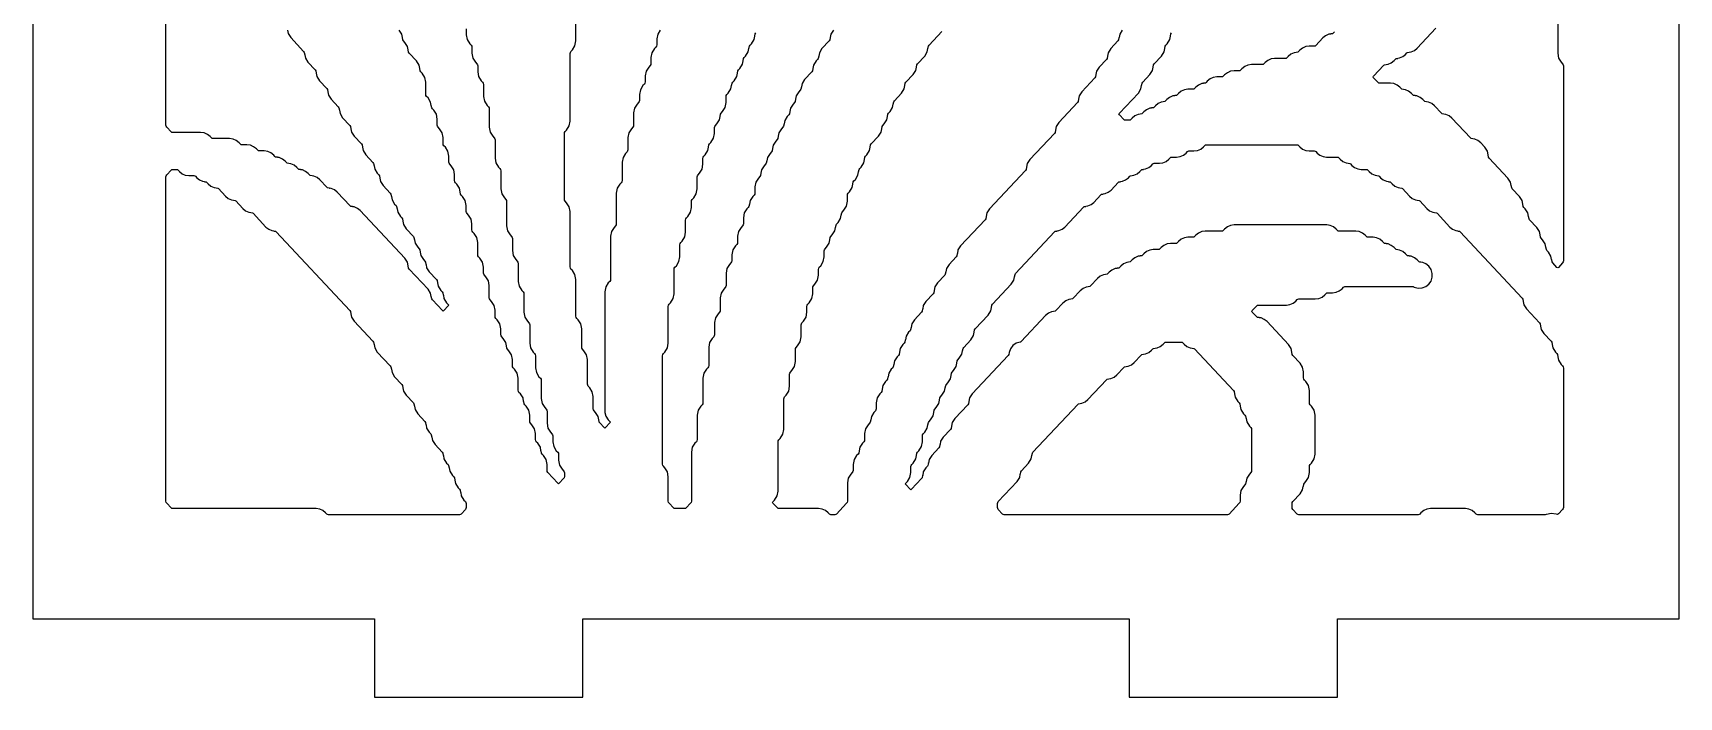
# Model space of a CAD drawing. Header units: millimetres. Extents: x 10 to 410, y 18 to 283.
# Drawn here: x 79 to 142.3, y 21 to 46.5 of the extents above; entities that cross this region are included whole.
import ezdxf

# ---------------------------------------------------------------- set-up
doc = ezdxf.new("R2010")
doc.units = ezdxf.units.MM
doc.layers.add('CUT', color=1, linetype='Continuous')

msp = doc.modelspace()

# ---------------------------------------------------------------- linework, layer by layer
at = {"layer": 'CUT'}
for points in [[(121.134, 21), (129.134, 21), (129.134, 24), (142.2679, 24), (142.2679, 144), (129.134, 144), (129.134, 147), (121.134, 147), (121.134, 144), (100.134, 144), (100.134, 147), (92.134, 147), (92.134, 144), (79, 144), (79, 24), (92.134, 24), (92.134, 21), (100.134, 21), (100.134, 24), (121.134, 24)], [(113.3996, 31.4582), (113.4168, 31.5485), (113.4408, 31.5862), (113.4952, 31.6443), (113.5954, 31.8024), (113.6201, 31.9321), (113.6216, 31.9318), (113.6388, 32.0221), (113.6627, 32.0598), (113.7172, 32.1179), (113.8174, 32.276), (113.8421, 32.4056), (113.8436, 32.4054), (113.8608, 32.4956), (113.8847, 32.5334), (113.9391, 32.5915), (114.0393, 32.7496), (114.064, 32.8792), (114.0655, 32.8789), (114.0827, 32.9692), (114.1066, 33.007), (114.1611, 33.0651), (114.2613, 33.2232), (114.286, 33.3528), (114.2875, 33.3525), (114.3047, 33.4428), (114.3286, 33.4805), (114.3831, 33.5386), (114.4832, 33.6967), (114.5079, 33.8264), (114.5094, 33.8261), (114.5266, 33.9164), (114.5506, 33.9541), (114.605, 34.0122), (114.7052, 34.1703), (114.7299, 34.2999), (114.7314, 34.2997), (114.7486, 34.3899), (114.7725, 34.4277), (115.0489, 34.7226), (115.1491, 34.8807), (115.1738, 35.0103), (115.1753, 35.01), (115.1925, 35.1003), (115.2164, 35.138), (115.7148, 35.6697), (115.815, 35.8278), (115.8397, 35.9574), (115.8412, 35.9572), (115.8584, 36.0474), (115.8823, 36.0852), (116.6027, 36.8536), (116.7028, 37.0117), (116.7275, 37.1414), (116.729, 37.1411), (116.7462, 37.2314), (116.7701, 37.2691), (118.2682, 38.8673), (118.2935, 38.8878), (118.3595, 38.8968), (118.359, 38.9007), (118.4315, 38.9106), (118.5562, 38.9646), (118.6617, 39.0502), (119.378, 39.8144), (119.4033, 39.8349), (119.4693, 39.844), (119.4688, 39.8478), (119.5413, 39.8578), (119.666, 39.9118), (119.7715, 39.9974), (120.0439, 40.288), (120.0692, 40.3085), (120.1352, 40.3175), (120.1347, 40.3214), (120.2072, 40.3314), (120.3319, 40.3854), (120.4374, 40.4709), (120.7098, 40.7616), (120.7351, 40.7821), (120.8011, 40.7911), (120.8005, 40.795), (120.8731, 40.8049), (120.9977, 40.8589), (121.1033, 40.9445), (121.1537, 40.9984), (121.179, 41.0188), (121.245, 41.0279), (121.2445, 41.0318), (121.317, 41.0417), (121.4417, 41.0957), (121.5472, 41.1813), (121.5976, 41.2351), (121.6229, 41.2556), (121.6889, 41.2647), (121.6884, 41.2686), (121.7609, 41.2785), (121.8856, 41.3325), (121.9911, 41.4181), (122.0416, 41.4719), (122.0668, 41.4924), (122.099, 41.4968), (122.2922, 41.4968), (122.4268, 41.5153), (122.5514, 41.5693), (122.657, 41.6549), (122.7074, 41.7087), (122.7327, 41.7292), (122.7649, 41.7336), (122.9581, 41.7336), (123.0927, 41.7521), (123.2173, 41.8061), (123.3228, 41.8917), (123.3733, 41.9455), (123.3986, 41.966), (123.4308, 41.9704), (123.6239, 41.9704), (123.7585, 41.9889), (123.8832, 42.0429), (123.9887, 42.1285), (124.0392, 42.1823), (124.0644, 42.2028), (124.0967, 42.2072), (127.5798, 42.2072), (127.612, 42.2028), (127.6372, 42.1823), (127.6877, 42.1285), (127.7932, 42.0429), (127.9179, 41.9889), (128.0525, 41.9704), (128.2456, 41.9704), (128.2779, 41.966), (128.3031, 41.9455), (128.3536, 41.8917), (128.4591, 41.8061), (128.5838, 41.7521), (128.7184, 41.7336), (129.1335, 41.7336), (129.1657, 41.7292), (129.1909, 41.7087), (129.2414, 41.6549), (129.3469, 41.5693), (129.4716, 41.5153), (129.5441, 41.5053), (129.5436, 41.5015), (129.6096, 41.4924), (129.6349, 41.4719), (129.6853, 41.4181), (129.7908, 41.3325), (129.9155, 41.2785), (130.0501, 41.26), (130.2433, 41.26), (130.2755, 41.2556), (130.3007, 41.2351), (130.3512, 41.1813), (130.4567, 41.0957), (130.5814, 41.0417), (130.6539, 41.0318), (130.6534, 41.0279), (130.7194, 41.0188), (130.7447, 40.9984), (130.7951, 40.9445), (130.9006, 40.8589), (131.0253, 40.8049), (131.0978, 40.795), (131.0973, 40.7911), (131.1633, 40.7821), (131.1886, 40.7616), (131.239, 40.7077), (131.3446, 40.6222), (131.4692, 40.5681), (131.5418, 40.5582), (131.5412, 40.5543), (131.6072, 40.5453), (131.6325, 40.5248), (131.9049, 40.2342), (132.0104, 40.1486), (132.1351, 40.0946), (132.2076, 40.0846), (132.2071, 40.0807), (132.2731, 40.0717), (132.2984, 40.0512), (132.5708, 39.7606), (132.6763, 39.675), (132.801, 39.621), (132.8735, 39.611), (132.873, 39.6072), (132.939, 39.5981), (132.9643, 39.5776), (133.4586, 39.0502), (133.5642, 38.9646), (133.6888, 38.9106), (133.7614, 38.9007), (133.7608, 38.8968), (133.8268, 38.8878), (133.8521, 38.8673), (136.238, 36.322), (136.2619, 36.2842), (136.2791, 36.1939), (136.2806, 36.1942), (136.3053, 36.0646), (136.4055, 35.9065), (136.9039, 35.3748), (136.9278, 35.3371), (136.945, 35.2468), (136.9465, 35.2471), (136.9712, 35.1174), (137.0714, 34.9594), (137.3478, 34.6645), (137.3717, 34.6267), (137.3889, 34.5364), (137.3904, 34.5367), (137.4151, 34.4071), (137.5153, 34.249), (137.5698, 34.1909), (137.5937, 34.1531), (137.6109, 34.0629), (137.6124, 34.0632), (137.6371, 33.9335), (137.7373, 33.7754), (137.7917, 33.7173), (137.8157, 33.6796), (137.824, 33.6357), (137.824, 28.284), (137.8157, 28.2401), (137.7917, 28.2023), (137.6301, 28.0299), (137.6008, 28.0075), (137.5382, 28.0287), (137.3571, 28.0548), (137.1788, 28.014), (137.1569, 28.0045), (137.124, 28), (134.5288, 28), (134.4965, 28.0044), (134.4713, 28.0249), (134.4208, 28.0787), (134.3153, 28.1643), (134.1906, 28.2183), (134.056, 28.2368), (132.7136, 28.2368), (132.579, 28.2183), (132.4544, 28.1643), (132.3488, 28.0787), (132.2984, 28.0249), (132.2731, 28.0044), (132.2409, 28), (127.648, 28), (127.6158, 28.0044), (127.5905, 28.0249), (127.4242, 28.2023), (127.4003, 28.2401), (127.3919, 28.284), (127.3919, 28.4264), (127.4003, 28.4703), (127.4242, 28.508), (127.7006, 28.8029), (127.8008, 28.961), (127.8255, 29.0906), (127.827, 29.0904), (127.8442, 29.1806), (127.8681, 29.2184), (127.9226, 29.2765), (128.0228, 29.4346), (128.0578, 29.6184), (128.0578, 29.8471), (128.0662, 29.891), (128.0901, 29.9287), (128.1446, 29.9868), (128.2447, 30.1449), (128.2798, 30.3288), (128.2798, 31.8277), (128.2447, 32.0115), (128.1446, 32.1696), (128.0901, 32.2277), (128.0662, 32.2655), (128.0578, 32.3094), (128.0578, 32.7748), (128.0228, 32.9587), (127.9226, 33.1168), (127.8681, 33.1749), (127.8442, 33.2126), (127.8358, 33.2565), (127.8358, 33.4852), (127.8008, 33.669), (127.7006, 33.8271), (127.4242, 34.122), (127.4003, 34.1598), (127.3831, 34.25), (127.3816, 34.2497), (127.3569, 34.3794), (127.2567, 34.5375), (126.4303, 35.4191), (126.3248, 35.5047), (126.2001, 35.5587), (126.1276, 35.5687), (126.1281, 35.5725), (126.0621, 35.5816), (126.0368, 35.6021), (125.864, 35.7864), (125.8451, 35.814), (125.864, 35.8415), (126.0368, 36.0258), (126.0621, 36.0463), (126.0943, 36.0507), (127.1753, 36.0507), (127.3099, 36.0692), (127.4346, 36.1232), (127.5401, 36.2088), (127.5905, 36.2626), (127.6158, 36.2831), (127.648, 36.2875), (128.2851, 36.2875), (128.4197, 36.306), (128.5444, 36.36), (128.6499, 36.4456), (128.7003, 36.4994), (128.7256, 36.5199), (128.7578, 36.5243), (128.951, 36.5243), (129.0856, 36.5428), (129.2102, 36.5968), (129.3158, 36.6824), (129.3662, 36.7362), (129.3915, 36.7567), (129.4237, 36.7611), (132.0489, 36.7611), (132.0646, 36.7511), (132.0907, 36.7398), (132.2369, 36.7013), (132.388, 36.7084), (132.5301, 36.7602), (132.6501, 36.8522), (132.7372, 36.9759), (132.7832, 37.12), (132.7842, 37.2712), (132.7398, 37.4158), (132.6542, 37.5405), (132.6452, 37.5502), (132.5396, 37.6358), (132.415, 37.6898), (132.3424, 37.6997), (132.343, 37.7036), (132.3313, 37.7052), (132.3067, 37.7046), (132.2828, 37.7079), (132.2517, 37.7331), (132.2012, 37.787), (132.0957, 37.8726), (131.971, 37.9266), (131.8985, 37.9365), (131.8991, 37.9404), (131.833, 37.9494), (131.8078, 37.9699), (131.7573, 38.0238), (131.6518, 38.1093), (131.5271, 38.1634), (131.4546, 38.1733), (131.4551, 38.1772), (131.3891, 38.1862), (131.3639, 38.2067), (131.3134, 38.2606), (131.2079, 38.3461), (131.0832, 38.4001), (131.0107, 38.4101), (131.0112, 38.414), (130.9452, 38.423), (130.9199, 38.4435), (130.8695, 38.4973), (130.764, 38.5829), (130.6393, 38.6369), (130.5047, 38.6554), (130.3115, 38.6554), (130.2793, 38.6598), (130.2541, 38.6803), (130.2036, 38.7341), (130.0981, 38.8197), (129.9734, 38.8737), (129.8388, 38.8922), (129.2017, 38.8922), (129.1695, 38.8966), (129.1443, 38.9171), (129.0938, 38.9709), (128.9883, 39.0565), (128.8636, 39.1105), (128.729, 39.129), (125.167, 39.129), (125.0324, 39.1105), (124.9077, 39.0565), (124.8022, 38.9709), (124.7517, 38.9171), (124.7265, 38.8966), (124.6943, 38.8922), (124.0572, 38.8922), (123.9226, 38.8737), (123.7979, 38.8197), (123.6924, 38.7341), (123.642, 38.6803), (123.6167, 38.6598), (123.5845, 38.6554), (123.3913, 38.6554), (123.2567, 38.6369), (123.1321, 38.5829), (123.0265, 38.4973), (122.9761, 38.4435), (122.9508, 38.423), (122.9186, 38.4186), (122.7254, 38.4186), (122.5908, 38.4001), (122.4662, 38.3461), (122.3607, 38.2606), (122.3102, 38.2067), (122.2849, 38.1862), (122.2527, 38.1818), (122.0596, 38.1818), (121.925, 38.1634), (121.8003, 38.1093), (121.6948, 38.0238), (121.6443, 37.9699), (121.6191, 37.9494), (121.553, 37.9404), (121.5536, 37.9365), (121.481, 37.9266), (121.3564, 37.8726), (121.2509, 37.787), (121.2004, 37.7331), (121.1751, 37.7127), (121.1091, 37.7036), (121.1097, 37.6997), (121.0371, 37.6898), (120.9125, 37.6358), (120.8069, 37.5502), (120.7565, 37.4964), (120.7312, 37.4759), (120.6652, 37.4668), (120.6657, 37.4629), (120.5932, 37.453), (120.4685, 37.399), (120.363, 37.3134), (120.3126, 37.2596), (120.2873, 37.2391), (120.2213, 37.23), (120.2218, 37.2262), (120.1493, 37.2162), (120.0246, 37.1622), (119.9191, 37.0766), (119.6467, 36.786), (119.6214, 36.7655), (119.5554, 36.7565), (119.5559, 36.7526), (119.4834, 36.7426), (119.3587, 36.6886), (119.2532, 36.603), (118.9808, 36.3124), (118.9555, 36.2919), (118.8895, 36.2829), (118.8901, 36.279), (118.8175, 36.2691), (118.6929, 36.2151), (118.5873, 36.1295), (118.3149, 35.8388), (118.2897, 35.8184), (118.2237, 35.8093), (118.2242, 35.8054), (118.1517, 35.7955), (118.027, 35.7415), (117.9215, 35.6559), (116.9832, 34.6549), (116.9579, 34.6344), (116.9443, 34.6326), (116.7957, 34.5879), (116.668, 34.4998), (116.5734, 34.3768), (116.5211, 34.2308), (116.5075, 34.1598), (116.4836, 34.122), (115.0974, 32.6432), (114.9972, 32.4851), (114.9725, 32.3555), (114.971, 32.3557), (114.9538, 32.2655), (114.9299, 32.2277), (114.4315, 31.696), (114.3313, 31.5379), (114.3066, 31.4083), (114.3051, 31.4086), (114.2879, 31.3183), (114.264, 31.2806), (113.9876, 30.9857), (113.8874, 30.8276), (113.8627, 30.6979), (113.8612, 30.6982), (113.844, 30.608), (113.8201, 30.5702), (113.5437, 30.2753), (113.4435, 30.1172), (113.4188, 29.9876), (113.4173, 29.9879), (113.4001, 29.8976), (113.3762, 29.8599), (113.3217, 29.8017), (113.2215, 29.6437), (113.1968, 29.514), (113.1953, 29.5143), (113.1781, 29.424), (113.1542, 29.3863), (112.7706, 28.977), (112.7426, 28.9556), (112.7146, 28.977), (112.5464, 29.1564), (112.5275, 29.1839), (112.5464, 29.2115), (112.6074, 29.2765), (112.7076, 29.4346), (112.7426, 29.6184), (112.7426, 29.8471), (112.751, 29.891), (112.7749, 29.9287), (112.8293, 29.9868), (112.9295, 30.1449), (112.9542, 30.2746), (112.9557, 30.2743), (112.9729, 30.3646), (112.9968, 30.4023), (113.0513, 30.4604), (113.1515, 30.6185), (113.1865, 30.8024), (113.1865, 31.031), (113.1949, 31.0749), (113.2188, 31.1127), (113.2733, 31.1708), (113.3734, 31.3289), (113.3981, 31.4585)], [(86.0395, 40.5543), (86.1055, 40.5453), (86.1308, 40.5248), (86.4032, 40.2342), (86.5087, 40.1486), (86.6334, 40.0946), (86.7059, 40.0846), (86.7054, 40.0807), (86.7714, 40.0717), (86.7967, 40.0512), (87.0691, 39.7606), (87.1746, 39.675), (87.2993, 39.621), (87.3718, 39.611), (87.3713, 39.6072), (87.4373, 39.5981), (87.4625, 39.5776), (87.9569, 39.0502), (88.0624, 38.9646), (88.1871, 38.9106), (88.2596, 38.9007), (88.2591, 38.8968), (88.3251, 38.8878), (88.3504, 38.8673), (91.1802, 35.8484), (91.2041, 35.8106), (91.2213, 35.7204), (91.2228, 35.7207), (91.2475, 35.591), (91.3477, 35.4329), (92.0681, 34.6645), (92.092, 34.6267), (92.1092, 34.5364), (92.1107, 34.5367), (92.1354, 34.4071), (92.2356, 34.249), (92.7339, 33.7173), (92.7579, 33.6796), (92.7751, 33.5893), (92.7766, 33.5896), (92.8013, 33.4599), (92.9014, 33.3018), (93.1779, 33.007), (93.2018, 32.9692), (93.219, 32.8789), (93.2205, 32.8792), (93.2452, 32.7496), (93.3454, 32.5915), (93.6218, 32.2966), (93.6457, 32.2588), (93.6629, 32.1686), (93.6644, 32.1689), (93.6891, 32.0392), (93.7893, 31.8811), (94.0657, 31.5862), (94.0896, 31.5485), (94.1068, 31.4582), (94.1083, 31.4585), (94.133, 31.3289), (94.2332, 31.1708), (94.2877, 31.1127), (94.3116, 31.0749), (94.3288, 30.9846), (94.3303, 30.9849), (94.355, 30.8553), (94.4552, 30.6972), (94.7316, 30.4023), (94.7555, 30.3646), (94.7727, 30.2743), (94.7742, 30.2746), (94.7989, 30.1449), (94.8991, 29.9868), (94.9535, 29.9287), (94.9775, 29.891), (94.9947, 29.8007), (94.9961, 29.801), (95.0208, 29.6714), (95.121, 29.5133), (95.1755, 29.4552), (95.1994, 29.4174), (95.2166, 29.3271), (95.2181, 29.3274), (95.2428, 29.1978), (95.343, 29.0397), (95.3975, 28.9816), (95.4214, 28.9438), (95.4386, 28.8536), (95.4401, 28.8538), (95.4648, 28.7242), (95.5649, 28.5661), (95.6194, 28.508), (95.6433, 28.4703), (95.6517, 28.4264), (95.6517, 28.284), (95.6433, 28.2401), (95.6194, 28.2023), (95.4531, 28.0249), (95.4278, 28.0044), (95.3956, 28), (90.3588, 28), (90.3266, 28.0044), (90.3013, 28.0249), (90.2509, 28.0787), (90.1453, 28.1643), (90.0207, 28.2183), (89.8861, 28.2368), (84.3659, 28.2368), (84.3337, 28.2412), (84.3084, 28.2617), (84.1421, 28.4391), (84.1182, 28.4769), (84.1098, 28.5208), (84.1098, 40.976), (84.1182, 41.0199), (84.1421, 41.0577), (84.3084, 41.2351), (84.3337, 41.2556), (84.3659, 41.26), (84.5196, 41.26), (84.5518, 41.2556), (84.5771, 41.2351), (84.6275, 41.1813), (84.733, 41.0957), (84.8577, 41.0417), (84.9923, 41.0233), (85.1855, 41.0233), (85.2177, 41.0188), (85.2429, 40.9984), (85.2934, 40.9445), (85.3989, 40.8589), (85.5236, 40.8049), (85.5961, 40.795), (85.5956, 40.7911), (85.6616, 40.7821), (85.6869, 40.7616), (85.7373, 40.7077), (85.8428, 40.6222), (85.9675, 40.5681), (86.04, 40.5582)], [(119.2468, 32.2707), (119.3193, 32.2806), (119.444, 32.3346), (119.5495, 32.4202), (120.2659, 33.1844), (120.2911, 33.2049), (120.3572, 33.2139), (120.3566, 33.2178), (120.4291, 33.2278), (120.5538, 33.2818), (120.6593, 33.3674), (120.9318, 33.658), (120.957, 33.6785), (121.023, 33.6875), (121.0225, 33.6914), (121.095, 33.7013), (121.2197, 33.7553), (121.3252, 33.8409), (121.5976, 34.1316), (121.6229, 34.152), (121.6889, 34.1611), (121.6884, 34.165), (121.7609, 34.1749), (121.8856, 34.2289), (121.9911, 34.3145), (122.0416, 34.3683), (122.0668, 34.3888), (122.1328, 34.3979), (122.1323, 34.4017), (122.2048, 34.4117), (122.3295, 34.4657), (122.435, 34.5513), (122.4855, 34.6051), (122.5107, 34.6256), (122.5429, 34.63), (123.1406, 34.63), (123.1728, 34.6256), (123.198, 34.6051), (123.2485, 34.5513), (123.354, 34.4657), (123.4787, 34.4117), (123.5512, 34.4017), (123.5507, 34.3979), (123.6167, 34.3888), (123.642, 34.3683), (125.14, 32.7702), (125.164, 32.7324), (125.1812, 32.6421), (125.1827, 32.6424), (125.2074, 32.5128), (125.3075, 32.3547), (125.362, 32.2966), (125.3859, 32.2588), (125.4031, 32.1686), (125.4046, 32.1689), (125.4293, 32.0392), (125.5295, 31.8811), (125.584, 31.823), (125.6079, 31.7853), (125.6251, 31.695), (125.6266, 31.6953), (125.6513, 31.5656), (125.7515, 31.4076), (125.8059, 31.3495), (125.8298, 31.3117), (125.8382, 31.2678), (125.8382, 29.7047), (125.8298, 29.6608), (125.8059, 29.6231), (125.7515, 29.565), (125.6513, 29.4069), (125.6266, 29.2772), (125.6251, 29.2775), (125.6079, 29.1872), (125.584, 29.1495), (125.5295, 29.0914), (125.4293, 28.9333), (125.3943, 28.7494), (125.3943, 28.5208), (125.3859, 28.4769), (125.362, 28.4391), (124.9737, 28.0249), (124.9485, 28.0044), (124.9162, 28), (116.3281, 28), (116.2959, 28.0044), (116.2706, 28.0249), (116.1043, 28.2023), (116.0803, 28.2401), (116.072, 28.284), (116.072, 28.4264), (116.0803, 28.4703), (116.1043, 28.508), (116.8246, 29.2765), (116.9248, 29.4346), (116.9495, 29.5642), (116.951, 29.5639), (116.9682, 29.6542), (116.9921, 29.6919), (117.2685, 29.9868), (117.3687, 30.1449), (117.3934, 30.2746), (117.3949, 30.2743), (117.4121, 30.3646), (117.436, 30.4023), (119.1561, 32.2373), (119.1813, 32.2577), (119.2474, 32.2668)]]:
    msp.add_lwpolyline(points, close=True, dxfattribs=at)
for points in [[(88.7813, 46.6128), (88.806, 46.4832), (88.9062, 46.3251), (89.4045, 45.7934), (89.4285, 45.7557), (89.4457, 45.6654), (89.4472, 45.6657), (89.4719, 45.536), (89.572, 45.378), (89.8485, 45.0831), (89.8724, 45.0453), (89.8896, 44.955), (89.8911, 44.9553), (89.9158, 44.8257), (90.016, 44.6676), (90.2924, 44.3727), (90.3163, 44.335), (90.3335, 44.2447), (90.335, 44.245), (90.3597, 44.1153), (90.4599, 43.9572), (90.7363, 43.6623), (90.7602, 43.6246), (90.7774, 43.5343), (90.7789, 43.5346), (90.8036, 43.405), (90.9038, 43.2469), (91.1802, 42.952), (91.2041, 42.9142), (91.2213, 42.824), (91.2228, 42.8243), (91.2475, 42.6946), (91.3477, 42.5365), (91.6241, 42.2416), (91.6481, 42.2039), (91.6653, 42.1136), (91.6668, 42.1139), (91.6915, 41.9843), (91.7916, 41.8262), (92.0681, 41.5313), (92.092, 41.4935), (92.1092, 41.4032), (92.1107, 41.4035), (92.1354, 41.2739), (92.2356, 41.1158), (92.29, 41.0577), (92.3139, 41.0199), (92.3311, 40.9297), (92.3326, 40.93), (92.3573, 40.8003), (92.4575, 40.6422), (92.7339, 40.3473), (92.7579, 40.3096), (92.7751, 40.2193), (92.7766, 40.2196), (92.8013, 40.09), (92.9014, 39.9319), (92.9559, 39.8738), (92.9798, 39.836), (92.997, 39.7457), (92.9985, 39.746), (93.0232, 39.6164), (93.1234, 39.4583), (93.1779, 39.4002), (93.2018, 39.3624), (93.219, 39.2722), (93.2205, 39.2725), (93.2452, 39.1428), (93.3454, 38.9847), (93.6218, 38.6898), (93.6457, 38.6521), (93.6629, 38.5618), (93.6644, 38.5621), (93.6891, 38.4325), (93.7893, 38.2744), (93.8437, 38.2163), (93.8677, 38.1785), (93.8849, 38.0882), (93.8864, 38.0885), (93.9111, 37.9589), (94.0112, 37.8008), (94.0657, 37.7427), (94.0896, 37.7049), (94.1068, 37.6147), (94.1083, 37.6149), (94.133, 37.4853), (94.2332, 37.3272), (94.5096, 37.0323), (94.5335, 36.9946), (94.5507, 36.9043), (94.5522, 36.9046), (94.5769, 36.775), (94.6771, 36.6169), (94.7316, 36.5588), (94.7555, 36.521), (94.7727, 36.4307), (94.7742, 36.431), (94.7989, 36.3014), (94.8991, 36.1433), (94.96, 36.0783), (94.9789, 36.0507), (94.96, 36.0232), (94.7919, 35.8438), (94.7639, 35.8224), (94.7358, 35.8438), (94.3522, 36.2531), (94.3283, 36.2908), (94.3111, 36.3811), (94.3096, 36.3808), (94.2849, 36.5105), (94.1847, 36.6686), (93.4644, 37.437), (93.4405, 37.4748), (93.4233, 37.565), (93.4218, 37.5648), (93.3971, 37.6944), (93.2969, 37.8525), (91.5826, 39.6813), (91.4771, 39.7669), (91.3524, 39.8209), (91.2799, 39.8308), (91.2804, 39.8347), (91.2144, 39.8437), (91.1892, 39.8642), (90.6948, 40.3916), (90.5893, 40.4772), (90.4646, 40.5312), (90.3921, 40.5412), (90.3926, 40.545), (90.3266, 40.5541), (90.3013, 40.5746), (90.0289, 40.8652), (89.9234, 40.9508), (89.7987, 41.0048), (89.7262, 41.0147), (89.7267, 41.0186), (89.6607, 41.0277), (89.6355, 41.0482), (89.585, 41.102), (89.4795, 41.1876), (89.3548, 41.2416), (89.2823, 41.2515), (89.2828, 41.2554), (89.2168, 41.2645), (89.1915, 41.2849), (89.1411, 41.3388), (89.0355, 41.4244), (88.9109, 41.4784), (88.8384, 41.4883), (88.8389, 41.4922), (88.7729, 41.5012), (88.7476, 41.5217), (88.6971, 41.5756), (88.5916, 41.6611), (88.467, 41.7152), (88.3944, 41.7251), (88.395, 41.729), (88.3289, 41.738), (88.3037, 41.7585), (88.2532, 41.8123), (88.1477, 41.8979), (88.023, 41.9519), (87.8884, 41.9704), (87.6953, 41.9704), (87.6631, 41.9748), (87.6378, 41.9953), (87.5873, 42.0491), (87.4818, 42.1347), (87.3572, 42.1887), (87.2226, 42.2072), (87.0294, 42.2072), (86.9972, 42.2116), (86.9719, 42.2321), (86.9215, 42.2859), (86.8159, 42.3715), (86.6913, 42.4255), (86.5567, 42.444), (85.9196, 42.444), (85.8874, 42.4484), (85.8621, 42.4689), (85.8117, 42.5227), (85.7061, 42.6083), (85.5815, 42.6623), (85.4469, 42.6808), (84.3659, 42.6808), (84.3337, 42.6852), (84.3084, 42.7057), (84.1421, 42.8831), (84.1182, 42.9209), (84.1098, 42.9648), (84.1098, 51.6314)], [(137.6021, 49.1131), (137.6021, 45.7199), (137.6371, 45.536), (137.7373, 45.378), (137.7917, 45.3199), (137.8157, 45.2821), (137.824, 45.2382), (137.824, 37.7555), (137.8157, 37.7116), (137.7917, 37.6738), (137.6301, 37.5014), (137.6021, 37.4799), (137.574, 37.5014), (137.4124, 37.6738), (137.3885, 37.7116), (137.3713, 37.8018), (137.3698, 37.8015), (137.3451, 37.9312), (137.2449, 38.0893), (137.1904, 38.1474), (137.1665, 38.1851), (137.1493, 38.2754), (137.1478, 38.2751), (137.1231, 38.4048), (137.0229, 38.5628), (136.9685, 38.6209), (136.9446, 38.6587), (136.9274, 38.749), (136.9259, 38.7487), (136.9012, 38.8783), (136.801, 39.0364), (136.5246, 39.3313), (136.5006, 39.3691), (136.4834, 39.4593), (136.4819, 39.459), (136.4572, 39.5887), (136.3571, 39.7468), (136.3026, 39.8049), (136.2787, 39.8426), (136.2615, 39.9329), (136.26, 39.9326), (136.2353, 40.0623), (136.1351, 40.2204), (135.8587, 40.5152), (135.8348, 40.553), (135.8176, 40.6433), (135.8161, 40.643), (135.7914, 40.7726), (135.6912, 40.9307), (134.9708, 41.6992), (134.9469, 41.7369), (134.9297, 41.8272), (134.9282, 41.8269), (134.9035, 41.9566), (134.8033, 42.1146), (134.6428, 42.2859), (134.5373, 42.3715), (134.4126, 42.4255), (134.3401, 42.4355), (134.3406, 42.4393), (134.2746, 42.4484), (134.2493, 42.4689), (133.533, 43.2331), (133.4275, 43.3186), (133.3028, 43.3727), (133.2303, 43.3826), (133.2308, 43.3865), (133.1648, 43.3955), (133.1395, 43.416), (132.8671, 43.7066), (132.7616, 43.7922), (132.6369, 43.8462), (132.5644, 43.8562), (132.5649, 43.8601), (132.4989, 43.8691), (132.4737, 43.8896), (132.4232, 43.9434), (132.3177, 44.029), (132.193, 44.083), (132.1205, 44.093), (132.121, 44.0968), (132.055, 44.1059), (132.0297, 44.1264), (131.9793, 44.1802), (131.8738, 44.2658), (131.7491, 44.3198), (131.6766, 44.3298), (131.6771, 44.3336), (131.6111, 44.3427), (131.5858, 44.3632), (131.5354, 44.417), (131.4298, 44.5026), (131.3052, 44.5566), (131.1706, 44.5751), (130.7554, 44.5751), (130.7232, 44.5795), (130.698, 44.5999), (130.5252, 44.7843), (130.5062, 44.8118), (130.5252, 44.8394), (130.9199, 45.2605), (130.9452, 45.281), (131.0112, 45.29), (131.0107, 45.2939), (131.0832, 45.3039), (131.2079, 45.3579), (131.3134, 45.4435), (131.3639, 45.4973), (131.3891, 45.5178), (131.4551, 45.5268), (131.4546, 45.5307), (131.5271, 45.5407), (131.6518, 45.5947), (131.7573, 45.6803), (131.8078, 45.7341), (131.833, 45.7546), (131.8991, 45.7636), (131.8985, 45.7675), (131.971, 45.7774), (132.0957, 45.8315), (132.2012, 45.917), (132.9176, 46.6812)], [(103.1116, 46.6136), (103.0114, 46.4555), (102.9764, 46.2716), (102.9764, 46.043), (102.968, 45.9991), (102.9441, 45.9613), (102.8896, 45.9032), (102.7894, 45.7451), (102.7544, 45.5613), (102.7544, 45.3326), (102.746, 45.2887), (102.7221, 45.251), (102.6677, 45.1929), (102.5675, 45.0348), (102.5324, 44.8509), (102.5324, 44.6223), (102.5241, 44.5784), (102.5002, 44.5406), (102.4457, 44.4825), (102.3455, 44.3244), (102.3105, 44.1406), (102.3105, 43.9119), (102.3021, 43.868), (102.2782, 43.8303), (102.2237, 43.7721), (102.1236, 43.6141), (102.0885, 43.4302), (102.0885, 42.9648), (102.0802, 42.9209), (102.0562, 42.8831), (102.0018, 42.825), (101.9016, 42.6669), (101.8666, 42.4831), (101.8666, 42.0176), (101.8582, 41.9737), (101.8343, 41.936), (101.7798, 41.8779), (101.6796, 41.7198), (101.6446, 41.5359), (101.6446, 40.8337), (101.6362, 40.7898), (101.6123, 40.752), (101.5579, 40.6939), (101.4577, 40.5358), (101.4226, 40.352), (101.4226, 39.1762), (101.4143, 39.1323), (101.3904, 39.0945), (101.3359, 39.0364), (101.2357, 38.8783), (101.2007, 38.6945), (101.2007, 37.0451), (101.1923, 37.0012), (101.1684, 36.9634), (101.1139, 36.9053), (101.0138, 36.7472), (100.9787, 36.5634), (100.9787, 32.0254), (100.9795, 32.0254), (100.9765, 31.9303), (101.02, 31.7802), (101.1078, 31.6509), (101.1749, 31.5793), (101.1938, 31.5518), (101.1749, 31.5243), (101.0068, 31.3449), (100.9787, 31.3234), (100.9507, 31.3449), (100.7826, 31.5243), (100.7624, 31.5536), (100.7624, 31.5848), (100.7274, 31.7687), (100.6272, 31.9268), (100.5671, 31.9909), (100.5432, 32.0287), (100.5348, 32.0726), (100.5348, 32.538), (100.4998, 32.7219), (100.3996, 32.88), (100.3451, 32.9381), (100.3212, 32.9758), (100.3129, 33.0197), (100.3129, 33.9587), (100.2778, 34.1426), (100.1776, 34.3007), (100.1232, 34.3588), (100.0993, 34.3965), (100.0909, 34.4404), (100.0909, 35.1427), (100.0559, 35.3265), (99.9557, 35.4846), (99.9012, 35.5427), (99.8773, 35.5805), (99.8689, 35.6244), (99.8689, 37.037), (99.8339, 37.2208), (99.7337, 37.3789), (99.6793, 37.437), (99.6553, 37.4748), (99.647, 37.5187), (99.647, 39.6416), (99.6119, 39.8255), (99.5118, 39.9836), (99.4573, 40.0417), (99.4334, 40.0794), (99.425, 40.1233), (99.425, 42.6336), (99.4334, 42.6775), (99.4573, 42.7152), (99.5118, 42.7733), (99.6119, 42.9314), (99.647, 43.1153), (99.647, 45.7118), (99.6553, 45.7557), (99.6793, 45.7934), (99.7337, 45.8515), (99.8339, 46.0096), (99.8689, 46.1935), (99.8689, 47.3693)], [(95.6517, 46.6589), (95.6517, 46.4303), (95.6867, 46.2464), (95.7869, 46.0883), (95.8414, 46.0302), (95.8653, 45.9925), (95.8737, 45.9486), (95.8737, 45.7199), (95.9087, 45.536), (96.0089, 45.378), (96.0633, 45.3199), (96.0873, 45.2821), (96.0956, 45.2382), (96.0956, 45.0095), (96.1306, 44.8257), (96.2308, 44.6676), (96.2853, 44.6095), (96.3092, 44.5717), (96.3176, 44.5278), (96.3176, 44.0624), (96.3526, 43.8785), (96.4528, 43.7205), (96.5073, 43.6623), (96.5312, 43.6246), (96.5395, 43.5807), (96.5395, 42.8785), (96.5746, 42.6946), (96.6747, 42.5365), (96.7292, 42.4784), (96.7531, 42.4407), (96.7615, 42.3968), (96.7615, 41.6945), (96.7965, 41.5107), (96.8967, 41.3526), (96.9512, 41.2945), (96.9751, 41.2567), (96.9835, 41.2128), (96.9835, 40.5106), (97.0185, 40.3267), (97.1187, 40.1687), (97.1731, 40.1106), (97.1971, 40.0728), (97.2054, 40.0289), (97.2054, 39.0899), (97.2404, 38.906), (97.3406, 38.7479), (97.3951, 38.6898), (97.419, 38.6521), (97.4274, 38.6082), (97.4274, 38.1427), (97.4624, 37.9589), (97.5626, 37.8008), (97.6171, 37.7427), (97.641, 37.7049), (97.6493, 37.661), (97.6493, 36.9588), (97.6844, 36.775), (97.7845, 36.6169), (97.839, 36.5588), (97.8629, 36.521), (97.8713, 36.4771), (97.8713, 35.7749), (97.9063, 35.591), (98.0065, 35.4329), (98.061, 35.3748), (98.0849, 35.3371), (98.0933, 35.2932), (98.0933, 34.5909), (98.1283, 34.4071), (98.2285, 34.249), (98.2829, 34.1909), (98.3069, 34.1531), (98.3152, 34.1092), (98.3152, 33.6438), (98.3502, 33.4599), (98.4504, 33.3018), (98.5049, 33.2437), (98.5288, 33.206), (98.5372, 33.1621), (98.5372, 32.4599), (98.5722, 32.276), (98.6724, 32.1179), (98.7268, 32.0598), (98.7508, 32.0221), (98.7591, 31.9782), (98.7591, 31.5127), (98.7942, 31.3289), (98.8943, 31.1708), (98.9488, 31.1127), (98.9727, 31.0749), (98.9811, 31.031), (98.9811, 30.8024), (99.0161, 30.6185), (99.1163, 30.4604), (99.1708, 30.4023), (99.1947, 30.3646), (99.2031, 30.3207), (99.2031, 30.092), (99.2381, 29.9081), (99.3383, 29.75), (99.3927, 29.6919), (99.4166, 29.6542), (99.425, 29.6103), (99.425, 29.4679), (99.4166, 29.424), (99.3927, 29.3863), (99.2311, 29.2138), (99.2031, 29.1923), (99.175, 29.2138), (98.7914, 29.6231), (98.7675, 29.6608), (98.7591, 29.7047), (98.7591, 29.9334), (98.7241, 30.1172), (98.6239, 30.2753), (98.5695, 30.3334), (98.5455, 30.3712), (98.5283, 30.4614), (98.5268, 30.4612), (98.5021, 30.5908), (98.402, 30.7489), (98.3475, 30.807), (98.3236, 30.8447), (98.3152, 30.8886), (98.3152, 31.1173), (98.2802, 31.3012), (98.18, 31.4593), (98.1255, 31.5174), (98.1016, 31.5551), (98.0933, 31.599), (98.0933, 31.8277), (98.0582, 32.0115), (97.958, 32.1696), (97.9036, 32.2277), (97.8797, 32.2655), (97.8625, 32.3557), (97.861, 32.3555), (97.8363, 32.4851), (97.7361, 32.6432), (97.6816, 32.7013), (97.6577, 32.739), (97.6493, 32.7829), (97.6493, 33.2484), (97.6143, 33.4322), (97.5141, 33.5903), (97.4597, 33.6484), (97.4357, 33.6862), (97.4274, 33.7301), (97.4274, 33.9587), (97.3923, 34.1426), (97.2922, 34.3007), (97.2377, 34.3588), (97.2138, 34.3965), (97.1966, 34.4868), (97.1951, 34.4865), (97.1704, 34.6162), (97.0702, 34.7743), (97.0157, 34.8324), (96.9918, 34.8701), (96.9835, 34.914), (96.9835, 35.1427), (96.9484, 35.3265), (96.8482, 35.4846), (96.7938, 35.5427), (96.7699, 35.5805), (96.7615, 35.6244), (96.7615, 35.853), (96.7265, 36.0369), (96.6263, 36.195), (96.5718, 36.2531), (96.5479, 36.2908), (96.5395, 36.3347), (96.5395, 36.8002), (96.5045, 36.984), (96.4043, 37.1421), (96.3499, 37.2002), (96.3259, 37.238), (96.3176, 37.2819), (96.3176, 37.5105), (96.2825, 37.6944), (96.1824, 37.8525), (96.1279, 37.9106), (96.104, 37.9483), (96.0956, 37.9922), (96.0956, 38.4577), (96.0606, 38.6415), (95.9604, 38.7996), (95.9059, 38.8577), (95.882, 38.8955), (95.8737, 38.9394), (95.8737, 39.168), (95.8386, 39.3519), (95.7384, 39.51), (95.684, 39.5681), (95.6601, 39.6058), (95.6517, 39.6497), (95.6517, 39.8784), (95.6167, 40.0623), (95.5165, 40.2204), (95.462, 40.2785), (95.4381, 40.3162), (95.4209, 40.4065), (95.4194, 40.4062), (95.3947, 40.5358), (95.2945, 40.6939), (95.2401, 40.752), (95.2161, 40.7898), (95.2078, 40.8337), (95.2078, 41.0623), (95.1728, 41.2462), (95.0726, 41.4043), (95.0181, 41.4624), (94.9942, 41.5001), (94.9858, 41.544), (94.9858, 41.7727), (94.9508, 41.9566), (94.8506, 42.1146), (94.7961, 42.1727), (94.7722, 42.2105), (94.7639, 42.2544), (94.7639, 42.4831), (94.7288, 42.6669), (94.6287, 42.825), (94.5742, 42.8831), (94.5503, 42.9209), (94.5419, 42.9648), (94.5419, 43.1934), (94.5069, 43.3773), (94.4067, 43.5354), (94.3522, 43.5935), (94.3283, 43.6312), (94.3111, 43.7215), (94.3096, 43.7212), (94.2849, 43.8508), (94.1847, 44.0089), (94.1303, 44.067), (94.1063, 44.1048), (94.098, 44.1487), (94.098, 44.6141), (94.063, 44.798), (93.9628, 44.9561), (93.9083, 45.0142), (93.8844, 45.0519), (93.8672, 45.1422), (93.8657, 45.1419), (93.841, 45.2716), (93.7408, 45.4297), (93.4644, 45.7245), (93.4405, 45.7623), (93.4233, 45.8526), (93.4218, 45.8523), (93.3971, 45.9819), (93.2969, 46.14), (93.2424, 46.1981), (93.2185, 46.2359), (93.2013, 46.3261), (93.1998, 46.3259), (93.1751, 46.4555), (93.0749, 46.6136)], [(109.7704, 46.6136), (109.6702, 46.4555), (109.6455, 46.3259), (109.644, 46.3261), (109.6268, 46.2359), (109.6029, 46.1981), (109.3264, 45.9032), (109.2263, 45.7451), (109.2016, 45.6155), (109.2001, 45.6158), (109.1829, 45.5255), (109.159, 45.4878), (109.1045, 45.4297), (109.0043, 45.2716), (108.9796, 45.1419), (108.9781, 45.1422), (108.9609, 45.0519), (108.937, 45.0142), (108.6606, 44.7193), (108.5604, 44.5612), (108.5357, 44.4316), (108.5342, 44.4318), (108.517, 44.3416), (108.4931, 44.3038), (108.4386, 44.2457), (108.3384, 44.0876), (108.3137, 43.958), (108.3122, 43.9583), (108.295, 43.868), (108.2711, 43.8303), (108.2166, 43.7721), (108.1165, 43.6141), (108.0918, 43.4844), (108.0903, 43.4847), (108.0731, 43.3944), (108.0492, 43.3567), (107.9947, 43.2986), (107.8945, 43.1405), (107.8698, 43.0108), (107.8683, 43.0111), (107.8511, 42.9209), (107.8272, 42.8831), (107.7727, 42.825), (107.6725, 42.6669), (107.6478, 42.5373), (107.6464, 42.5376), (107.6292, 42.4473), (107.6052, 42.4095), (107.5508, 42.3514), (107.4506, 42.1933), (107.4259, 42.0637), (107.4244, 42.064), (107.4072, 41.9737), (107.3833, 41.936), (107.3288, 41.8779), (107.2286, 41.7198), (107.2039, 41.5901), (107.2024, 41.5904), (107.1852, 41.5001), (107.1613, 41.4624), (107.1069, 41.4043), (107.0067, 41.2462), (106.982, 41.1166), (106.9805, 41.1168), (106.9633, 41.0266), (106.9394, 40.9888), (106.8849, 40.9307), (106.7847, 40.7726), (106.7497, 40.5888), (106.7497, 40.3601), (106.7413, 40.3162), (106.7174, 40.2785), (106.6629, 40.2204), (106.5628, 40.0623), (106.5381, 39.9326), (106.5366, 39.9329), (106.5194, 39.8426), (106.4954, 39.8049), (106.441, 39.7468), (106.3408, 39.5887), (106.3058, 39.4048), (106.3058, 39.1762), (106.2974, 39.1323), (106.2735, 39.0945), (106.219, 39.0364), (106.1188, 38.8783), (106.0838, 38.6945), (106.0838, 38.4658), (106.0754, 38.4219), (106.0515, 38.3842), (105.9971, 38.3261), (105.8969, 38.168), (105.8618, 37.9841), (105.8618, 37.7555), (105.8535, 37.7116), (105.8296, 37.6738), (105.7751, 37.6157), (105.6749, 37.4576), (105.6399, 37.2738), (105.6399, 36.8083), (105.6315, 36.7644), (105.6076, 36.7267), (105.5531, 36.6686), (105.453, 36.5105), (105.4179, 36.3266), (105.4179, 35.8612), (105.4096, 35.8173), (105.3856, 35.7795), (105.3312, 35.7214), (105.231, 35.5633), (105.196, 35.3795), (105.196, 34.914), (105.1876, 34.8701), (105.1637, 34.8324), (105.1092, 34.7743), (105.009, 34.6162), (104.974, 34.4323), (104.974, 33.7301), (104.9656, 33.6862), (104.9417, 33.6484), (104.8873, 33.5903), (104.7871, 33.4322), (104.752, 33.2484), (104.752, 32.3094), (104.7437, 32.2655), (104.7198, 32.2277), (104.6653, 32.1696), (104.5651, 32.0115), (104.5301, 31.8277), (104.5301, 30.8886), (104.5217, 30.8447), (104.4978, 30.807), (104.4433, 30.7489), (104.3432, 30.5908), (104.3081, 30.4069), (104.3081, 28.5208), (104.2998, 28.4769), (104.2758, 28.4391), (104.1095, 28.2617), (104.0843, 28.2412), (104.052, 28.2368), (103.6764, 28.2368), (103.6442, 28.2412), (103.6189, 28.2617), (103.4526, 28.4391), (103.4287, 28.4769), (103.4203, 28.5208), (103.4203, 29.4598), (103.3853, 29.6437), (103.2851, 29.8017), (103.2306, 29.8599), (103.2067, 29.8976), (103.1983, 29.9415), (103.1983, 34.1092), (103.2067, 34.1531), (103.2306, 34.1909), (103.2851, 34.249), (103.3853, 34.4071), (103.4203, 34.5909), (103.4203, 36.0035), (103.4287, 36.0474), (103.4526, 36.0852), (103.507, 36.1433), (103.6072, 36.3014), (103.6422, 36.4852), (103.6422, 37.4243), (103.6506, 37.4682), (103.6745, 37.5059), (103.729, 37.564), (103.8292, 37.7221), (103.8642, 37.906), (103.8642, 38.3714), (103.8726, 38.4153), (103.8965, 38.453), (103.951, 38.5111), (104.0511, 38.6692), (104.0862, 38.8531), (104.0862, 39.3185), (104.0945, 39.3624), (104.1185, 39.4002), (104.1729, 39.4583), (104.2731, 39.6164), (104.3081, 39.8002), (104.3081, 40.0289), (104.3165, 40.0728), (104.3404, 40.1106), (104.3949, 40.1687), (104.4951, 40.3267), (104.5301, 40.5106), (104.5301, 40.976), (104.5384, 41.0199), (104.5624, 41.0577), (104.6168, 41.1158), (104.717, 41.2739), (104.752, 41.4577), (104.752, 41.6864), (104.7604, 41.7303), (104.7843, 41.7681), (104.8388, 41.8262), (104.939, 41.9843), (104.9637, 42.1139), (104.9652, 42.1136), (104.9824, 42.2039), (105.0063, 42.2416), (105.0608, 42.2997), (105.1609, 42.4578), (105.196, 42.6417), (105.196, 42.8703), (105.2043, 42.9142), (105.2282, 42.952), (105.2827, 43.0101), (105.3829, 43.1682), (105.4076, 43.2978), (105.4091, 43.2975), (105.4263, 43.3878), (105.4502, 43.4256), (105.5047, 43.4837), (105.6049, 43.6418), (105.6399, 43.8256), (105.6399, 44.0543), (105.6482, 44.0982), (105.6722, 44.1359), (105.7266, 44.194), (105.8268, 44.3521), (105.8515, 44.4818), (105.853, 44.4815), (105.8702, 44.5717), (105.8941, 44.6095), (105.9486, 44.6676), (106.0488, 44.8257), (106.0735, 44.9553), (106.075, 44.955), (106.0922, 45.0453), (106.1161, 45.0831), (106.1706, 45.1412), (106.2707, 45.2993), (106.2954, 45.4289), (106.2969, 45.4286), (106.3141, 45.5189), (106.338, 45.5566), (106.3925, 45.6147), (106.4927, 45.7728), (106.5174, 45.9025), (106.5189, 45.9022), (106.5361, 45.9925), (106.56, 46.0302), (106.6145, 46.0883), (106.7147, 46.2464), (106.7394, 46.376), (106.7408, 46.3758), (106.758, 46.466), (106.782, 46.5038)], [(120.8683, 46.6136), (120.7682, 46.4555), (120.7435, 46.3259), (120.742, 46.3261), (120.7248, 46.2359), (120.7009, 46.1981), (120.4244, 45.9032), (120.3242, 45.7451), (120.2995, 45.6155), (120.2981, 45.6158), (120.2809, 45.5255), (120.2569, 45.4878), (119.9805, 45.1929), (119.8803, 45.0348), (119.8556, 44.9051), (119.8541, 44.9054), (119.8369, 44.8151), (119.813, 44.7774), (119.3146, 44.2457), (119.2145, 44.0876), (119.1898, 43.958), (119.1883, 43.9583), (119.1711, 43.868), (119.1471, 43.8303), (118.4268, 43.0618), (118.3266, 42.9037), (118.3019, 42.7741), (118.3004, 42.7743), (118.2832, 42.6841), (118.2593, 42.6463), (117.317, 41.6411), (117.2168, 41.483), (117.1921, 41.3533), (117.1906, 41.3536), (117.1734, 41.2633), (117.1495, 41.2256), (115.7633, 39.7468), (115.6631, 39.5887), (115.6384, 39.459), (115.6369, 39.4593), (115.6197, 39.3691), (115.5958, 39.3313), (114.6535, 38.3261), (114.5533, 38.168), (114.5286, 38.0383), (114.5271, 38.0386), (114.5099, 37.9483), (114.486, 37.9106), (114.2096, 37.6157), (114.1094, 37.4576), (114.0847, 37.328), (114.0832, 37.3283), (114.066, 37.238), (114.0421, 37.2002), (113.7656, 36.9053), (113.6655, 36.7472), (113.6408, 36.6176), (113.6393, 36.6179), (113.6221, 36.5276), (113.5981, 36.4899), (113.3217, 36.195), (113.2215, 36.0369), (113.1968, 35.9072), (113.1953, 35.9075), (113.1781, 35.8173), (113.1542, 35.7795), (112.8778, 35.4846), (112.7776, 35.3265), (112.7529, 35.1969), (112.7514, 35.1972), (112.7342, 35.1069), (112.7103, 35.0692), (112.6558, 35.011), (112.5557, 34.853), (112.531, 34.7233), (112.5295, 34.7236), (112.5123, 34.6333), (112.4883, 34.5956), (112.4339, 34.5375), (112.3337, 34.3794), (112.309, 34.2497), (112.3075, 34.25), (112.2903, 34.1598), (112.2664, 34.122), (112.2119, 34.0639), (112.1117, 33.9058), (112.087, 33.7762), (112.0855, 33.7765), (112.0683, 33.6862), (112.0444, 33.6484), (111.99, 33.5903), (111.8898, 33.4322), (111.8651, 33.3026), (111.8636, 33.3029), (111.8464, 33.2126), (111.8225, 33.1749), (111.768, 33.1168), (111.6678, 32.9587), (111.6431, 32.829), (111.6416, 32.8293), (111.6244, 32.739), (111.6005, 32.7013), (111.546, 32.6432), (111.4459, 32.4851), (111.4108, 32.3012), (111.4108, 32.0726), (111.4025, 32.0287), (111.3785, 31.9909), (111.3241, 31.9328), (111.2239, 31.7747), (111.1992, 31.6451), (111.1977, 31.6454), (111.1805, 31.5551), (111.1566, 31.5174), (111.1021, 31.4593), (111.0019, 31.3012), (110.9669, 31.1173), (110.9669, 30.8886), (110.9585, 30.8447), (110.9346, 30.807), (110.8802, 30.7489), (110.78, 30.5908), (110.7553, 30.4612), (110.7538, 30.4614), (110.7366, 30.3712), (110.7127, 30.3334), (110.6582, 30.2753), (110.558, 30.1172), (110.523, 29.9334), (110.523, 29.7047), (110.5146, 29.6608), (110.4907, 29.6231), (110.4362, 29.565), (110.3361, 29.4069), (110.301, 29.223), (110.301, 28.5208), (110.2927, 28.4769), (110.2688, 28.4391), (109.8805, 28.0249), (109.8552, 28.0044), (109.823, 28), (109.6693, 28), (109.6371, 28.0044), (109.6118, 28.0249), (109.5614, 28.0787), (109.4558, 28.1643), (109.3312, 28.2183), (109.1966, 28.2368), (107.6716, 28.2368), (107.6394, 28.2412), (107.6142, 28.2617), (107.4414, 28.446), (107.4224, 28.4736), (107.4414, 28.5011), (107.5023, 28.5661), (107.6025, 28.7242), (107.6375, 28.9081), (107.6375, 30.7942), (107.6459, 30.8381), (107.6698, 30.8759), (107.7243, 30.934), (107.8244, 31.0921), (107.8595, 31.2759), (107.8595, 32.4517), (107.8678, 32.4956), (107.8918, 32.5334), (107.9462, 32.5915), (108.0464, 32.7496), (108.0814, 32.9334), (108.0814, 33.3989), (108.0898, 33.4428), (108.1137, 33.4805), (108.1682, 33.5386), (108.2684, 33.6967), (108.3034, 33.8806), (108.3034, 34.346), (108.3118, 34.3899), (108.3357, 34.4277), (108.3901, 34.4858), (108.4903, 34.6439), (108.5254, 34.8277), (108.5254, 35.2932), (108.5337, 35.3371), (108.5576, 35.3748), (108.6121, 35.4329), (108.7123, 35.591), (108.7473, 35.7749), (108.7473, 36.0035), (108.7557, 36.0474), (108.7796, 36.0852), (108.8341, 36.1433), (108.9342, 36.3014), (108.9693, 36.4852), (108.9693, 36.7139), (108.9776, 36.7578), (109.0016, 36.7955), (109.056, 36.8536), (109.1562, 37.0117), (109.1912, 37.1956), (109.1912, 37.4243), (109.1996, 37.4682), (109.2235, 37.5059), (109.278, 37.564), (109.3782, 37.7221), (109.4132, 37.906), (109.4132, 38.1346), (109.4216, 38.1785), (109.4455, 38.2163), (109.4999, 38.2744), (109.6001, 38.4325), (109.6248, 38.5621), (109.6263, 38.5618), (109.6435, 38.6521), (109.6674, 38.6898), (109.7219, 38.7479), (109.8221, 38.906), (109.8468, 39.0357), (109.8483, 39.0354), (109.8655, 39.1257), (109.8894, 39.1634), (109.9439, 39.2215), (110.044, 39.3796), (110.0687, 39.5092), (110.0702, 39.509), (110.0874, 39.5992), (110.1114, 39.637), (110.1658, 39.6951), (110.266, 39.8532), (110.301, 40.037), (110.301, 40.2657), (110.3094, 40.3096), (110.3333, 40.3473), (110.3878, 40.4054), (110.488, 40.5635), (110.5127, 40.6932), (110.5142, 40.6929), (110.5314, 40.7832), (110.5553, 40.8209), (110.6097, 40.879), (110.7099, 41.0371), (110.7346, 41.1667), (110.7361, 41.1665), (110.7533, 41.2567), (110.7772, 41.2945), (110.8317, 41.3526), (110.9319, 41.5107), (110.9566, 41.6403), (110.9581, 41.64), (110.9753, 41.7303), (110.9992, 41.7681), (111.0537, 41.8262), (111.1538, 41.9843), (111.1785, 42.1139), (111.18, 42.1136), (111.1972, 42.2039), (111.2212, 42.2416), (111.4976, 42.5365), (111.5978, 42.6946), (111.6225, 42.8243), (111.624, 42.824), (111.6412, 42.9142), (111.6651, 42.952), (111.7195, 43.0101), (111.8197, 43.1682), (111.8444, 43.2978), (111.8459, 43.2975), (111.8631, 43.3878), (111.887, 43.4256), (111.9415, 43.4837), (112.0417, 43.6418), (112.0664, 43.7714), (112.0679, 43.7711), (112.0851, 43.8614), (112.109, 43.8991), (112.3854, 44.194), (112.4856, 44.3521), (112.5103, 44.4818), (112.5118, 44.4815), (112.529, 44.5717), (112.5529, 44.6095), (112.8293, 44.9044), (112.9295, 45.0625), (112.9542, 45.1921), (112.9557, 45.1918), (112.9729, 45.2821), (112.9968, 45.3199), (113.2733, 45.6147), (113.3734, 45.7728), (113.3981, 45.9025), (113.3996, 45.9022), (113.4168, 45.9925), (113.4408, 46.0302), (113.9391, 46.5619)], [(129.0194, 46.5481), (128.969, 46.4942), (128.9437, 46.4738), (128.8777, 46.4647), (128.8782, 46.4608), (128.8057, 46.4509), (128.6811, 46.3969), (128.5755, 46.3113), (128.3031, 46.0207), (128.2779, 46.0002), (128.2456, 45.9958), (128.0525, 45.9958), (127.9179, 45.9773), (127.7932, 45.9233), (127.6877, 45.8377), (127.6372, 45.7839), (127.612, 45.7634), (127.546, 45.7543), (127.5465, 45.7505), (127.474, 45.7405), (127.3493, 45.6865), (127.2438, 45.6009), (127.1933, 45.5471), (127.1681, 45.5266), (127.1358, 45.5222), (126.7207, 45.5222), (126.5861, 45.5037), (126.4615, 45.4497), (126.3559, 45.3641), (126.3055, 45.3103), (126.2802, 45.2898), (126.248, 45.2854), (125.8329, 45.2854), (125.6983, 45.267), (125.5736, 45.2129), (125.4681, 45.1274), (125.4176, 45.0735), (125.3924, 45.053), (125.3602, 45.0486), (125.167, 45.0486), (125.0324, 45.0302), (124.9077, 44.9762), (124.8022, 44.8906), (124.7517, 44.8367), (124.7265, 44.8163), (124.6943, 44.8118), (124.5011, 44.8118), (124.3665, 44.7934), (124.2419, 44.7394), (124.1363, 44.6538), (124.0859, 44.5999), (124.0606, 44.5795), (123.9946, 44.5704), (123.9951, 44.5665), (123.9226, 44.5566), (123.7979, 44.5026), (123.6924, 44.417), (123.642, 44.3632), (123.6167, 44.3427), (123.5845, 44.3383), (123.3913, 44.3383), (123.2567, 44.3198), (123.1321, 44.2658), (123.0265, 44.1802), (122.9761, 44.1264), (122.9508, 44.1059), (122.8848, 44.0968), (122.8853, 44.093), (122.8128, 44.083), (122.6881, 44.029), (122.5826, 43.9434), (122.5322, 43.8896), (122.5069, 43.8691), (122.4409, 43.8601), (122.4414, 43.8562), (122.3689, 43.8462), (122.2442, 43.7922), (122.1387, 43.7066), (122.0882, 43.6528), (122.063, 43.6323), (121.997, 43.6233), (121.9975, 43.6194), (121.925, 43.6094), (121.8003, 43.5554), (121.6948, 43.4699), (121.6443, 43.416), (121.6191, 43.3955), (121.553, 43.3865), (121.5536, 43.3826), (121.481, 43.3727), (121.3564, 43.3186), (121.2509, 43.2331), (121.2004, 43.1792), (121.1751, 43.1588), (121.1429, 43.1543), (120.9892, 43.1543), (120.957, 43.1588), (120.9318, 43.1792), (120.7589, 43.3636), (120.74, 43.3911), (120.7589, 43.4186), (121.4858, 44.194), (121.5859, 44.3521), (121.6106, 44.4818), (121.6121, 44.4815), (121.6293, 44.5717), (121.6533, 44.6095), (121.9297, 44.9044), (122.0299, 45.0625), (122.0546, 45.1921), (122.0561, 45.1918), (122.0733, 45.2821), (122.0972, 45.3199), (122.3736, 45.6147), (122.4738, 45.7728), (122.4985, 45.9025), (122.5, 45.9022), (122.5172, 45.9925), (122.5411, 46.0302), (122.5956, 46.0883), (122.6957, 46.2464), (122.7204, 46.376), (122.7219, 46.3758), (122.7391, 46.466), (122.7631, 46.5038)]]:
    msp.add_lwpolyline(points, dxfattribs=at)

doc.saveas('drawing.dxf')
